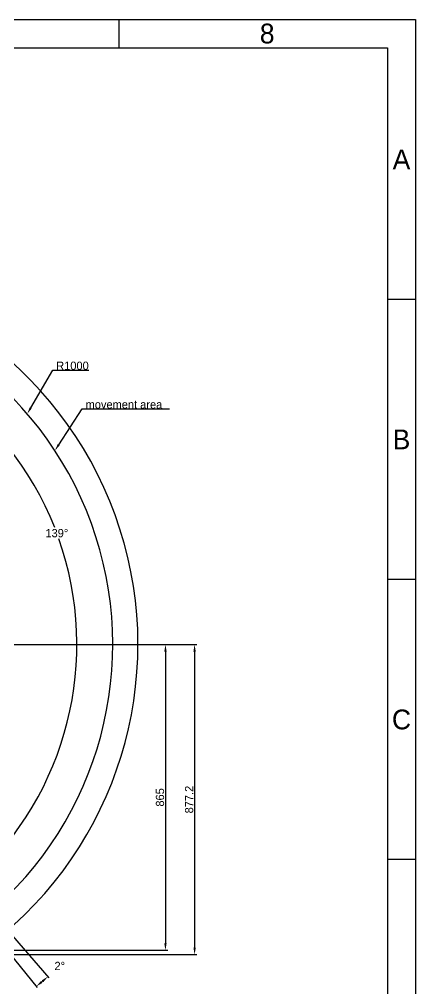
# Model space of a CAD drawing. Header units: millimetres. Extents: x 4086 to 8300, y 123 to 1549.
# Drawn here: x 7963 to 8300, y 727 to 1549 of the extents above; entities that cross this region are included whole.
import ezdxf
from ezdxf import colors
from ezdxf.entities.mleader import LeaderData, LeaderLine
from ezdxf.enums import TextEntityAlignment as Align
from ezdxf.math import Vec2, Vec3

# ---------------------------------------------------------------- set-up
doc = ezdxf.new("R2010")
doc.units = ezdxf.units.MM
doc.layers.add('轮廓实线层', color=7, linetype='Continuous', lineweight=30)
doc.styles.add('思源黑', font='SourceHanSansCN-Normal.ttf')
doc.dimstyles.new('尺寸标注_3_10比例', dxfattribs={"dimtxt": 7, "dimasz": 6, "dimexe": 2, "dimexo": 1.5, "dimgap": 1, "dimtad": 1, "dimdec": 1, "dimlfac": 3.333333, "dimdsep": 46, "dimtxsty": '思源黑', "dimcen": 0.09, "dimadec": 0, "dimazin": 0, "dimtp": 0.01, "dimtm": 0.01, "dimtfac": 1, "dimtdec": 1, "dimtofl": 0, "dimtmove": 0, "dimatfit": 3, "dimfxl": 0, "dimtolj": 1, "dimarcsym": 0})
doc.dimstyles.new('角度标注', dxfattribs={"dimtxt": 7, "dimasz": 6, "dimexe": 1.25, "dimexo": 0.625, "dimgap": 1, "dimtad": 1, "dimtih": 1, "dimtoh": 1, "dimdsep": 46, "dimtxsty": '思源黑', "dimcen": 2.5, "dimadec": 0, "dimazin": 0, "dimtfac": 1, "dimtmove": 0, "dimatfit": 3, "dimfxl": 0, "dimarcsym": 0})

# ---------------------------------------------------------------- blocks, each defined once
blk = doc.blocks.new('1')
at = {"color": 2}
for p, q in [((8047.66, 1549.22), (8047.66, 1525.22)), ((8299.66, 1311.62), (8275.66, 1311.62)), ((8299.66, 1074.02), (8275.66, 1074.02)), ((8299.66, 836.42), (8275.66, 836.42))]:
    blk.add_line(p, q, dxfattribs=at)
for points in [[(6283.66, 123.62), (6283.66, 1549.22), (8299.66, 1549.22), (8299.66, 123.62)], [(6403.66, 147.62), (6403.66, 1525.22), (8275.66, 1525.22), (8275.66, 147.62)]]:
    blk.add_lwpolyline(points, close=True, dxfattribs=at)
at = {"color": 2, "style": '思源黑'}
for s, p in [('8', (8173.66, 1537.22)), ('A', (8287.66, 1430.42)), ('B', (8287.66, 1192.82)), ('C', (8287.66, 955.22))]:
    blk.add_text(s, height=16.8, dxfattribs=at).set_placement(p, align=Align.MIDDLE_CENTER)
at = {"color": 7, "style": '思源黑'}
for tag, height, p in [('编号', 19.2, (8134.84, 252.67)), ('比例', 8, (7939.66, 171.62))]:
    blk.add_attdef(tag, text='', height=height, dxfattribs=at).set_placement(p, align=Align.MIDDLE)
at = {"linetype": 'Continuous', "lineweight": 0, "ltscale": 0.3, "style": '思源黑'}
for tag, p in [('当前页', (8121.35, 207.93)), ('总页数', (8160.27, 207.93))]:
    blk.add_attdef(tag, text='', height=8, dxfattribs=at).set_placement(p, align=Align.MIDDLE)
blk = doc.blocks.new('*D2904')
at = {"layer": 'Defpoints', "color": 0}
for p in [(7742.58, 1018.82), (7847.63, 759.33), (8087.32, 759.33)]:
    blk.add_point(p, dxfattribs=at)
at = {"layer": '轮廓实线层', "color": 0, "lineweight": -2}
for p, q in [((7744.08, 1018.82), (8089.32, 1018.82)), ((8087.32, 1012.82), (8087.32, 765.33)), ((7849.13, 759.33), (8089.32, 759.33))]:
    blk.add_line(p, q, dxfattribs=at)
at = {"layer": '轮廓实线层', "color": 0}
for points in [[(8088.32, 1012.82), (8086.32, 1012.82), (8087.32, 1018.82)], [(8086.32, 765.33), (8088.32, 765.33), (8087.32, 759.33)]]:
    blk.add_solid(points, dxfattribs=at)
at = {"layer": '轮廓实线层', "color": 0, "insert": (8082.69, 889.08), "char_height": 7, "attachment_point": 5, "rotation": 90, "style": '思源黑'}
blk.add_mtext('\\A1;865', dxfattribs=at)
blk = doc.blocks.new('*D2905')
at = {"layer": 'Defpoints', "color": 0}
for p in [(7742.58, 1018.82), (7842.46, 755.65), (8112.05, 755.65)]:
    blk.add_point(p, dxfattribs=at)
at = {"layer": '轮廓实线层', "color": 0, "lineweight": -2}
for p, q in [((7744.08, 1018.82), (8114.05, 1018.82)), ((8112.05, 1012.82), (8112.05, 761.65)), ((7843.96, 755.65), (8114.05, 755.65))]:
    blk.add_line(p, q, dxfattribs=at)
at = {"layer": '轮廓实线层', "color": 0}
for points in [[(8113.05, 1012.82), (8111.05, 1012.82), (8112.05, 1018.82)], [(8111.05, 761.65), (8113.05, 761.65), (8112.05, 755.65)]]:
    blk.add_solid(points, dxfattribs=at)
at = {"layer": '轮廓实线层', "color": 0, "insert": (8107.43, 887.24), "char_height": 7, "attachment_point": 5, "rotation": 90, "style": '思源黑'}
blk.add_mtext('\\A1;877.2', dxfattribs=at)
blk = doc.blocks.new('*D2907')
at = {"layer": 'Defpoints', "color": 0}
for p in [(7742.58, 1342.95), (7742.58, 1018.82), (8011.9, 1006.28), (7742.58, 919.21), (7850.83, 894.29)]:
    blk.add_point(p, dxfattribs=at)
at = {"layer": '轮廓实线层', "color": 0, "lineweight": -2}
blk.add_line((7851.24, 893.82), (7920.28, 814.4), dxfattribs=at)
for start, end in [(21.57299, 88.72489), (312.27511, 19.43447)]:
    blk.add_arc((7742.58, 1018.82), 269.61, start, end, dxfattribs=at)
at = {"layer": '轮廓实线层', "color": 0}
for points in [[(7748.59, 1289.36), (7748.57, 1287.36), (7742.58, 1288.43)], [(7923.28, 820.08), (7924.61, 818.58), (7919.46, 815.34)]]:
    blk.add_solid(points, dxfattribs=at)
at = {"layer": '轮廓实线层', "color": 0, "insert": (7995.12, 1113.24), "char_height": 7, "attachment_point": 5, "style": '思源黑'}
blk.add_mtext('139°', dxfattribs=at)
blk = doc.blocks.new('*D2913')
at = {"layer": 'Defpoints', "color": 0}
for p in [(7846.42, 890.59), (7850.83, 894.29), (7939.4, 792.41), (7931.38, 785.68), (7980.94, 731.38)]:
    blk.add_point(p, dxfattribs=at)
at = {"layer": '轮廓实线层', "color": 0, "lineweight": -2}
for p, q in [((7939.81, 791.94), (7988.38, 736.06)), ((7931.77, 785.19), (7978.37, 727.66))]:
    blk.add_line(p, q, dxfattribs=at)
blk.add_arc((7742.58, 1018.82), 373.41, 309.92064, 310.07936, dxfattribs=at)
at = {"layer": '轮廓实线层', "color": 0}
for points in [[(7981.58, 733.21), (7982.85, 731.67), (7977.58, 728.63)], [(7983.65, 732.35), (7982.35, 733.87), (7987.56, 737.01)]]:
    blk.add_solid(points, dxfattribs=at)
at = {"layer": '轮廓实线层', "color": 0, "insert": (7997.62, 746.08), "char_height": 7, "attachment_point": 5, "style": '思源黑'}
blk.add_mtext('2%%d', dxfattribs=at)

msp = doc.modelspace()

# ---------------------------------------------------------------- linework, layer by layer
at = {"layer": '轮廓实线层'}
for radius in [321.402, 300]:
    msp.add_arc((7742.584, 1018.822), radius, 310, 230, dxfattribs=at)

# ---------------------------------------------------------------- block references
msp.add_blockref('1', (0, 0))

# ---------------------------------------------------------------- dimensions: what is measured, and where the dimension line sits
dim = msp.add_angular_dim_2l(base=(8011.901, 1006.278), line1=((7742.584, 1018.822), (7850.833, 894.295)), line2=((7742.584, 919.212), (7742.584, 1342.949)), text='139°', dimstyle='角度标注', override={"dimtxsty": '思源黑'}, dxfattribs=at)
dim.commit()
dim.dimension.update_dxf_attribs({"geometry": '*D2907', "text_midpoint": (7995.12, 1113.241)})
for base, p2, picture, middle in [((8087.319, 759.333), (7847.625, 759.333), '*D2904', (8082.693, 889.077)), ((8112.055, 755.651), (7842.455, 755.651), '*D2905', (8107.429, 887.236))]:
    dim = msp.add_linear_dim(base=base, p1=(7742.584, 1018.822), p2=p2, angle=90, dimstyle='尺寸标注_3_10比例', dxfattribs=at)
    dim.commit()
    dim.dimension.update_dxf_attribs({"geometry": picture, "text_midpoint": middle})
dim = msp.add_angular_dim_2l(base=(7980.939, 731.381), line1=((7850.833, 894.295), (7939.401, 792.409)), line2=((7846.422, 890.593), (7931.38, 785.678)), text='2%%d', dimstyle='角度标注', override={"dimtxsty": '思源黑'}, dxfattribs=at)
dim.commit()
dim.dimension.update_dxf_attribs({"geometry": '*D2913', "text_midpoint": (7997.622, 746.076), "dimtype": 162})

# ---------------------------------------------------------------- leaders
ml = msp.add_multileader_mtext('Standard')
ml.set_content('R1000', style='思源黑')
ml.set_leader_properties()
ml.build(insert=Vec2(0, 0))
ml.multileader.update_dxf_attribs({"text_left_attachment_type": 5, "text_right_attachment_type": 5, "dogleg_length": 1, "arrow_head_size": 6})
ctx = ml.context
ctx.base_point, ctx.char_height, ctx.arrow_head_size, ctx.plane_origin = Vec3(7992.604, 1251.591), 7, 6, Vec3(7969.988, 1214.493)
ctx.left_attachment, ctx.right_attachment = 5, 5
notes = []
notes.append((ctx, [(0, (1, 1, 0), (7991.604, 1251.591), (1, 0), 1, [(0, [(7969.988, 1214.493)], 0, [])])]))
ctx.mtext.insert, ctx.mtext.flow_direction = Vec3(7994.604, 1258.843), 5
ml = msp.add_multileader_mtext('Standard')
ml.set_content('{\\C256;movement area}', style='思源黑')
ml.set_leader_properties()
ml.build(insert=Vec2(0, 0))
ml.multileader.update_dxf_attribs({"text_left_attachment_type": 5, "text_right_attachment_type": 5, "dogleg_length": 1, "arrow_head_size": 6})
ctx = ml.context
ctx.base_point, ctx.char_height, ctx.arrow_head_size, ctx.plane_origin = Vec3(8017.568, 1218.879), 7, 6, Vec3(7993.468, 1183.312)
ctx.left_attachment, ctx.right_attachment = 5, 5
notes.append((ctx, [(0, (1, 1, 0), (8016.568, 1218.879), (1, 0), 1, [(0, [(7993.468, 1183.312)], 0, [])])]))
ctx.mtext.insert, ctx.mtext.flow_direction = Vec3(8019.568, 1226.006), 5
ml = msp.add_multileader_mtext('Standard')
ml.set_content('{\\C256;Area before the mechanical stop}', style='思源黑')
ml.set_leader_properties()
ml.build(insert=Vec2(0, 0))
ml.multileader.update_dxf_attribs({"text_left_attachment_type": 5, "text_right_attachment_type": 5, "dogleg_length": 1, "arrow_head_size": 6})
ctx = ml.context
ctx.base_point, ctx.char_height, ctx.arrow_head_size, ctx.plane_origin = Vec3(7943.087, 652.253), 7, 6, Vec3(7792.232, 766.946)
ctx.left_attachment, ctx.right_attachment = 5, 5
notes.append((ctx, [(1, (1, 1, 0), (7942.087, 652.253), (1, 0), 1, [(0, [(7792.232, 766.946)], 0, []), (1, [(7850.364, 385.223)], 0, [])])]))
ctx.mtext.insert, ctx.mtext.flow_direction = Vec3(7945.087, 662.209), 5
for ctx, leaders in notes:
    for number, flags, end, landing, length, lines in leaders:
        leader = LeaderData()
        leader.index, (leader.has_last_leader_line, leader.has_dogleg_vector, leader.attachment_direction) = number, flags
        leader.last_leader_point, leader.dogleg_vector, leader.dogleg_length = Vec3(end), Vec3(landing), length
        for number, points, colour, breaks in lines:
            line = LeaderLine()
            line.index, line.vertices, line.color, line.breaks = number, Vec3.list(points), colors.encode_raw_color(colour), breaks
            leader.lines.append(line)
        ctx.leaders.append(leader)

doc.saveas('drawing.dxf')
